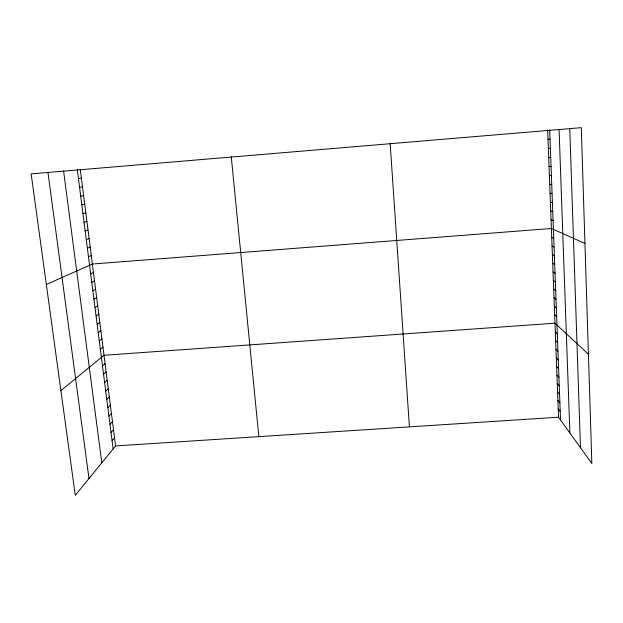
<?xml version="1.0" encoding="UTF-8"?>
<svg xmlns="http://www.w3.org/2000/svg" width="623" height="623" viewBox="0 0 623 623"><rect width="100%" height="100%" fill="white"/><g stroke="black" fill="none" stroke-linecap="round" stroke-linejoin="round"><path stroke-width="0.93" d="M80.274 169.433L115.582 445.928L75.274 495.34L31.15 173.864L581.306 127.66L591.85 463.504L558.527 417.208L547.672 130.168M112.085 440.749L114.546 437.821M111.034 432.541L113.511 429.691M109.975 424.302L112.467 421.53M108.916 416.039L111.424 413.345M107.857 407.746L110.372 405.129M106.79 399.429L109.321 396.89M105.715 391.08L108.262 388.62M104.641 382.701L107.203 380.326M103.566 374.298L106.144 372.001M102.484 365.865L105.077 363.653M60.89 390.582L104.01 355.274L554.968 323.197L588.416 354.238M100.342 349.168L102.966 347.112M99.283 340.906L101.915 338.928M98.216 332.612L100.871 330.712M97.149 324.295L99.82 322.473M96.074 315.947L98.761 314.21M95 307.567L97.702 305.916M93.925 299.165L96.643 297.592M92.843 290.739L95.576 289.243M91.76 282.274L94.501 280.872M90.67 273.793L93.434 272.469M46.336 284.524L92.352 264.035L551.386 228.493L584.942 243.445M88.482 256.731L91.277 255.578M87.384 248.156L90.187 247.09M86.278 239.559L89.105 238.578M85.172 230.931L88.014 230.035M84.058 222.271L86.916 221.469M82.945 213.58L85.818 212.864M81.831 204.866L84.72 204.235M80.702 196.12L83.614 195.583M79.58 187.344L82.501 186.892M78.451 178.536L81.387 178.178M115.582 445.928L558.527 417.208M548.014 139.264L550.031 139.209M548.357 148.329L550.374 148.375M548.699 157.354L550.716 157.502M549.042 166.357L551.051 166.598M549.377 175.32L551.394 175.663M549.72 184.26L551.729 184.688M550.054 193.169L552.071 193.691M550.389 202.047L552.406 202.662M550.724 210.893L552.741 211.602M551.059 219.709L553.068 220.511M551.721 237.246L553.738 238.235M552.048 245.976L554.065 247.051M552.383 254.667L554.392 255.843M552.71 263.334L554.719 264.596M553.037 271.978L555.046 273.326M553.356 280.584L555.373 282.024M553.683 289.165L555.7 290.692M554.011 297.716L556.02 299.328M554.33 306.236L556.347 307.941M554.649 314.732L556.666 316.515M555.303 331.895L557.312 333.85M555.63 340.555L557.64 342.595M555.957 349.192L557.967 351.317M556.277 357.789L558.294 360.008M556.604 366.371L558.621 368.668M556.931 374.914L558.94 377.297M557.25 383.425L559.259 385.894M557.569 391.914L559.586 394.468M557.889 400.379L559.906 403.011M558.208 408.805L560.225 411.523M47.955 172.345L88.98 478.534M63.577 170.943L101.798 462.827M77.314 169.697L113.137 448.926M231.265 156.747L258.841 436.637M390.146 143.407L409.412 426.88M549.688 130.02L560.536 420.003M559.065 129.319L569.881 432.985M569.757 128.525L580.48 447.703"/></g></svg>
